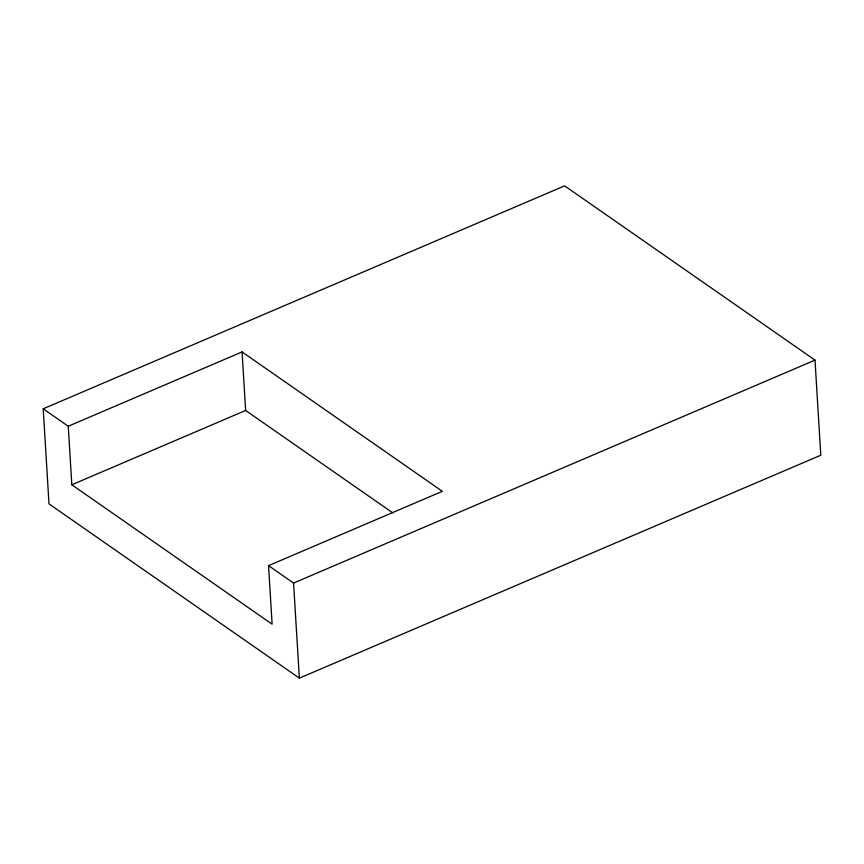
<?xml version="1.0" encoding="UTF-8"?>
<svg xmlns="http://www.w3.org/2000/svg" width="864" height="864" viewBox="0 0 864 864"><rect width="100%" height="100%" fill="white"/><g stroke="black" fill="none" stroke-linecap="round" stroke-linejoin="round"><path stroke-width="1.3" d="M43.2 408.812L564.624 185.857L815 360.115L820.8 455.22L299.365 678.143L49 503.896L43.2 408.812L68.245 426.244L71.82 484.78L272.117 624.175L268.531 565.639L442.346 491.324L242.06 351.918L68.245 426.244M71.82 484.78L245.635 410.465L392.818 512.892M268.531 565.639L293.566 583.07L815 360.115M293.566 583.07L299.365 678.143M242.06 351.918L245.635 410.465"/></g></svg>
